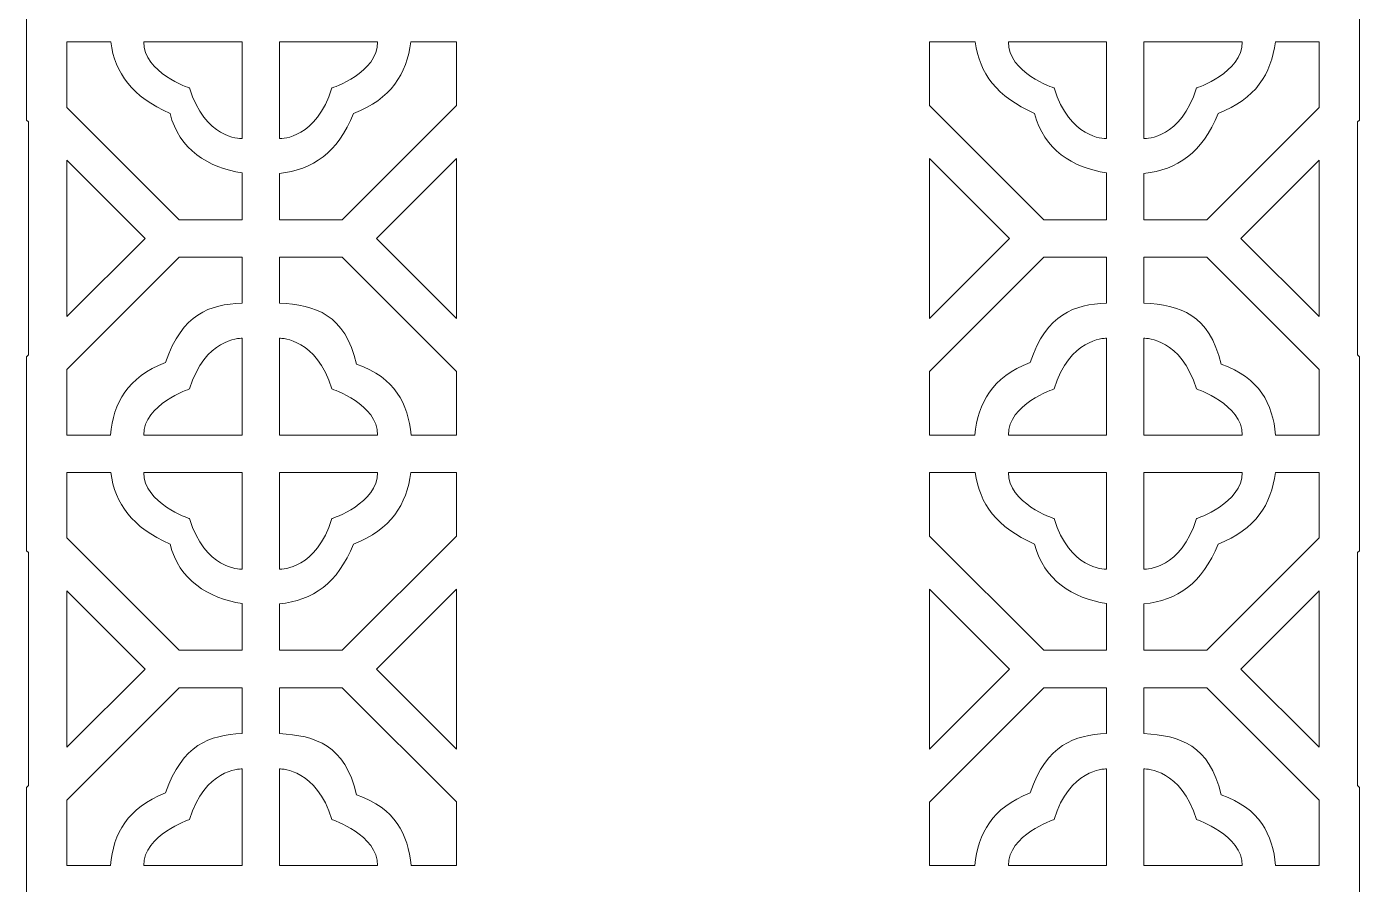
# Model space of a CAD drawing. Header units: centimetres. Extents: x -9.8 to 10.1, y -8.6 to 11.2.
# Drawn here: x 0.5 to 10.1, y 0.19 to 6.37 of the extents above; entities that cross this region are included whole.
import ezdxf

# ---------------------------------------------------------------- set-up
doc = ezdxf.new("R2010")
doc.units = ezdxf.units.CM
doc.header["$MEASUREMENT"] = 0
doc.layers.add('layer 1', color=7, linetype='Continuous')

msp = doc.modelspace()

# ---------------------------------------------------------------- linework, layer by layer
at = {"layer": 'layer 1', "color": 242, "lineweight": 9}
for points, knots in [([(0.51455, 11.18172), (0.51455, 11.18172), (1.4886, 11.18172), (1.4886, 11.18172), (1.4886, 11.18172), (1.4886, 11.18172), (1.4886, 11.18173), (1.4886, 11.18173), (1.4886, 11.18173), (1.4886, 11.18173), (2.05204, 11.18173), (2.05204, 11.18173), (2.05204, 11.18173), (2.05204, 11.18173), (2.32177, 11.18173), (2.32177, 11.18173), (2.32177, 11.18173), (2.32177, 11.18173), (2.88521, 11.18173), (2.88521, 11.18173), (2.88521, 11.18173), (2.88521, 11.18173), (2.88522, 11.18172), (2.88522, 11.18172), (2.88522, 11.18172), (2.88522, 11.18172), (4.60197, 11.18172), (4.60197, 11.18172), (4.60197, 11.18172), (4.60197, 11.18172), (4.60197, 11.18173), (4.60197, 11.18173), (4.60197, 11.18173), (4.60197, 11.18173), (5.16541, 11.18173), (5.16541, 11.18173), (5.16541, 11.18173), (5.16541, 11.18173), (5.43514, 11.18173), (5.43514, 11.18173), (5.43514, 11.18173), (5.43514, 11.18173), (5.99858, 11.18173), (5.99858, 11.18173), (5.99858, 11.18173), (5.99858, 11.18173), (5.99858, 11.18172), (5.99858, 11.18172), (5.99858, 11.18172), (5.99858, 11.18172), (7.71534, 11.18172), (7.71534, 11.18172), (7.71534, 11.18172), (7.71534, 11.18172), (7.71534, 11.18173), (7.71534, 11.18173), (7.71534, 11.18173), (7.71534, 11.18173), (8.27878, 11.18173), (8.27878, 11.18173), (8.27878, 11.18173), (8.27878, 11.18173), (8.54851, 11.18173), (8.54851, 11.18173), (8.54851, 11.18173), (8.54851, 11.18173), (9.11195, 11.18173), (9.11195, 11.18173), (9.11195, 11.18173), (9.11195, 11.18173), (9.11195, 11.18172), (9.11195, 11.18172), (9.11195, 11.18172), (9.11195, 11.18172), (10.086, 11.18172), (10.086, 11.18172), (10.086, 11.18172), (10.086, 11.18172), (10.086, 10.20767), (10.086, 10.20767), (10.086, 10.20767), (10.086, 10.20767), (10.0995, 10.19417), (10.0995, 10.19417), (10.0995, 10.19417), (10.0995, 10.19417), (10.0995, 9.63073), (10.0995, 9.63073), (10.0995, 9.63073), (10.0995, 9.63073), (10.0995, 9.361), (10.0995, 9.361), (10.0995, 9.361), (10.0995, 9.361), (10.0995, 8.79756), (10.0995, 8.79756), (10.0995, 8.79756), (10.0995, 8.79756), (10.086, 8.78406), (10.086, 8.78406), (10.086, 8.78406), (10.086, 8.78406), (10.086, 7.10481), (10.086, 7.10481), (10.086, 7.10481), (10.086, 7.10481), (10.0995, 7.09131), (10.0995, 7.09131), (10.0995, 7.09131), (10.0995, 7.09131), (10.0995, 6.52787), (10.0995, 6.52787), (10.0995, 6.52787), (10.0995, 6.52787), (10.0995, 6.25814), (10.0995, 6.25814), (10.0995, 6.25814), (10.0995, 6.25814), (10.0995, 5.6947), (10.0995, 5.6947), (10.0995, 5.6947), (10.0995, 5.6947), (10.086, 5.6812), (10.086, 5.6812), (10.086, 5.6812), (10.086, 5.6812), (10.086, 4.00194), (10.086, 4.00194), (10.086, 4.00194), (10.086, 4.00194), (10.0995, 3.98844), (10.0995, 3.98844), (10.0995, 3.98844), (10.0995, 3.98844), (10.0995, 3.425), (10.0995, 3.425), (10.0995, 3.425), (10.0995, 3.425), (10.0995, 3.15527), (10.0995, 3.15527), (10.0995, 3.15527), (10.0995, 3.15527), (10.0995, 2.59183), (10.0995, 2.59183), (10.0995, 2.59183), (10.0995, 2.59183), (10.086, 2.57833), (10.086, 2.57833), (10.086, 2.57833), (10.086, 2.57833), (10.086, 0.89908), (10.086, 0.89908), (10.086, 0.89908), (10.086, 0.89908), (10.0995, 0.88557), (10.0995, 0.88557), (10.0995, 0.88557), (10.0995, 0.88557), (10.0995, 0.32213), (10.0995, 0.32213), (10.0995, 0.32213), (10.0995, 0.32213), (10.0995, 0.05241), (10.0995, 0.05241), (10.0995, 0.05241), (10.0995, 0.05241), (10.0995, -0.51104), (10.0995, -0.51104), (10.0995, -0.51104), (10.0995, -0.51104), (10.086, -0.52454), (10.086, -0.52454), (10.086, -0.52454), (10.086, -0.52454), (10.086, -2.20379), (10.086, -2.20379), (10.086, -2.20379), (10.086, -2.20379), (10.0995, -2.21729), (10.0995, -2.21729), (10.0995, -2.21729), (10.0995, -2.21729), (10.0995, -2.78073), (10.0995, -2.78073), (10.0995, -2.78073), (10.0995, -2.78073), (10.0995, -3.05046), (10.0995, -3.05046), (10.0995, -3.05046), (10.0995, -3.05046), (10.0995, -3.6139), (10.0995, -3.6139), (10.0995, -3.6139), (10.0995, -3.6139), (10.086, -3.6274), (10.086, -3.6274), (10.086, -3.6274), (10.086, -3.6274), (10.086, -5.30666), (10.086, -5.30666), (10.086, -5.30666), (10.086, -5.30666), (10.0995, -5.32016), (10.0995, -5.32016), (10.0995, -5.32016), (10.0995, -5.32016), (10.0995, -5.8836), (10.0995, -5.8836), (10.0995, -5.8836), (10.0995, -5.8836), (10.0995, -6.15333), (10.0995, -6.15333), (10.0995, -6.15333), (10.0995, -6.15333), (10.0995, -6.71677), (10.0995, -6.71677), (10.0995, -6.71677), (10.0995, -6.71677), (10.086, -6.73027), (10.086, -6.73027), (10.086, -6.73027), (10.086, -6.73027), (10.086, -8.62127), (10.086, -8.62127), (10.086, -8.62127), (10.086, -8.62127), (0.51455, -8.62127), (0.51455, -8.62127), (0.51455, -8.62127), (0.51455, -8.62127), (0.51455, -6.73027), (0.51455, -6.73027), (0.51455, -6.73027), (0.51455, -6.73027), (0.50105, -6.71677), (0.50105, -6.71677), (0.50105, -6.71677), (0.50105, -6.71677), (0.50105, -6.15333), (0.50105, -6.15333), (0.50105, -6.15333), (0.50105, -6.15333), (0.50105, -5.8836), (0.50105, -5.8836), (0.50105, -5.8836), (0.50105, -5.8836), (0.50105, -5.32016), (0.50105, -5.32016), (0.50105, -5.32016), (0.50105, -5.32016), (0.51455, -5.30666), (0.51455, -5.30666), (0.51455, -5.30666), (0.51455, -5.30666), (0.51455, -3.6274), (0.51455, -3.6274), (0.51455, -3.6274), (0.51455, -3.6274), (0.50105, -3.6139), (0.50105, -3.6139), (0.50105, -3.6139), (0.50105, -3.6139), (0.50105, -3.05046), (0.50105, -3.05046), (0.50105, -3.05046), (0.50105, -3.05046), (0.50105, -2.78073), (0.50105, -2.78073), (0.50105, -2.78073), (0.50105, -2.78073), (0.50105, -2.21729), (0.50105, -2.21729), (0.50105, -2.21729), (0.50105, -2.21729), (0.51455, -2.20379), (0.51455, -2.20379), (0.51455, -2.20379), (0.51455, -2.20379), (0.51455, -0.52454), (0.51455, -0.52454), (0.51455, -0.52454), (0.51455, -0.52454), (0.50105, -0.51104), (0.50105, -0.51104), (0.50105, -0.51104), (0.50105, -0.51104), (0.50105, 0.05241), (0.50105, 0.05241), (0.50105, 0.05241), (0.50105, 0.05241), (0.50105, 0.32213), (0.50105, 0.32213), (0.50105, 0.32213), (0.50105, 0.32213), (0.50105, 0.88557), (0.50105, 0.88557), (0.50105, 0.88557), (0.50105, 0.88557), (0.51455, 0.89908), (0.51455, 0.89908), (0.51455, 0.89908), (0.51455, 0.89908), (0.51455, 2.57833), (0.51455, 2.57833), (0.51455, 2.57833), (0.51455, 2.57833), (0.50105, 2.59183), (0.50105, 2.59183), (0.50105, 2.59183), (0.50105, 2.59183), (0.50105, 3.15527), (0.50105, 3.15527), (0.50105, 3.15527), (0.50105, 3.15527), (0.50105, 3.425), (0.50105, 3.425), (0.50105, 3.425), (0.50105, 3.425), (0.50105, 3.98844), (0.50105, 3.98844), (0.50105, 3.98844), (0.50105, 3.98844), (0.51455, 4.00194), (0.51455, 4.00194), (0.51455, 4.00194), (0.51455, 4.00194), (0.51455, 5.6812), (0.51455, 5.6812), (0.51455, 5.6812), (0.51455, 5.6812), (0.50105, 5.6947), (0.50105, 5.6947), (0.50105, 5.6947), (0.50105, 5.6947), (0.50105, 6.25814), (0.50105, 6.25814), (0.50105, 6.25814), (0.50105, 6.25814), (0.50105, 6.52787), (0.50105, 6.52787), (0.50105, 6.52787), (0.50105, 6.52787), (0.50105, 7.09131), (0.50105, 7.09131), (0.50105, 7.09131), (0.50105, 7.09131), (0.51455, 7.10481), (0.51455, 7.10481), (0.51455, 7.10481), (0.51455, 7.10481), (0.51455, 8.78406), (0.51455, 8.78406), (0.51455, 8.78406), (0.51455, 8.78406), (0.50105, 8.79756), (0.50105, 8.79756), (0.50105, 8.79756), (0.50105, 8.79756), (0.50105, 9.361), (0.50105, 9.361), (0.50105, 9.361), (0.50105, 9.361), (0.50105, 9.63073), (0.50105, 9.63073), (0.50105, 9.63073), (0.50105, 9.63073), (0.50105, 10.19417), (0.50105, 10.19417), (0.50105, 10.19417), (0.50105, 10.19417), (0.51455, 10.20767), (0.51455, 10.20767), (0.51455, 10.20767), (0.51455, 10.20767), (0.51455, 11.18172), (0.51455, 11.18172)], [0, 0, 0, 0, 0.0105263, 0.0105263, 0.0105263, 0.0105263, 0.0210526, 0.0210526, 0.0210526, 0.0210526, 0.0315789, 0.0315789, 0.0315789, 0.0315789, 0.0421053, 0.0421053, 0.0421053, 0.0421053, 0.0526316, 0.0526316, 0.0526316, 0.0526316, 0.0631579, 0.0631579, 0.0631579, 0.0631579, 0.0736842, 0.0736842, 0.0736842, 0.0736842, 0.0842105, 0.0842105, 0.0842105, 0.0842105, 0.0947368, 0.0947368, 0.0947368, 0.0947368, 0.1052632, 0.1052632, 0.1052632, 0.1052632, 0.1157895, 0.1157895, 0.1157895, 0.1157895, 0.1263158, 0.1263158, 0.1263158, 0.1263158, 0.1368421, 0.1368421, 0.1368421, 0.1368421, 0.1473684, 0.1473684, 0.1473684, 0.1473684, 0.1578947, 0.1578947, 0.1578947, 0.1578947, 0.1684211, 0.1684211, 0.1684211, 0.1684211, 0.1789474, 0.1789474, 0.1789474, 0.1789474, 0.1894737, 0.1894737, 0.1894737, 0.1894737, 0.2, 0.2, 0.2, 0.2, 0.2105263, 0.2105263, 0.2105263, 0.2105263, 0.2210526, 0.2210526, 0.2210526, 0.2210526, 0.2315789, 0.2315789, 0.2315789, 0.2315789, 0.2421053, 0.2421053, 0.2421053, 0.2421053, 0.2526316, 0.2526316, 0.2526316, 0.2526316, 0.2631579, 0.2631579, 0.2631579, 0.2631579, 0.2736842, 0.2736842, 0.2736842, 0.2736842, 0.2842105, 0.2842105, 0.2842105, 0.2842105, 0.2947368, 0.2947368, 0.2947368, 0.2947368, 0.3052632, 0.3052632, 0.3052632, 0.3052632, 0.3157895, 0.3157895, 0.3157895, 0.3157895, 0.3263158, 0.3263158, 0.3263158, 0.3263158, 0.3368421, 0.3368421, 0.3368421, 0.3368421, 0.3473684, 0.3473684, 0.3473684, 0.3473684, 0.3578947, 0.3578947, 0.3578947, 0.3578947, 0.3684211, 0.3684211, 0.3684211, 0.3684211, 0.3789474, 0.3789474, 0.3789474, 0.3789474, 0.3894737, 0.3894737, 0.3894737, 0.3894737, 0.4, 0.4, 0.4, 0.4, 0.4105263, 0.4105263, 0.4105263, 0.4105263, 0.4210526, 0.4210526, 0.4210526, 0.4210526, 0.4315789, 0.4315789, 0.4315789, 0.4315789, 0.4421053, 0.4421053, 0.4421053, 0.4421053, 0.4526316, 0.4526316, 0.4526316, 0.4526316, 0.4631579, 0.4631579, 0.4631579, 0.4631579, 0.4736842, 0.4736842, 0.4736842, 0.4736842, 0.4842105, 0.4842105, 0.4842105, 0.4842105, 0.4947368, 0.4947368, 0.4947368, 0.4947368, 0.5052632, 0.5052632, 0.5052632, 0.5052632, 0.5157895, 0.5157895, 0.5157895, 0.5157895, 0.5263158, 0.5263158, 0.5263158, 0.5263158, 0.5368421, 0.5368421, 0.5368421, 0.5368421, 0.5473684, 0.5473684, 0.5473684, 0.5473684, 0.5578947, 0.5578947, 0.5578947, 0.5578947, 0.5684211, 0.5684211, 0.5684211, 0.5684211, 0.5789474, 0.5789474, 0.5789474, 0.5789474, 0.5894737, 0.5894737, 0.5894737, 0.5894737, 0.6, 0.6, 0.6, 0.6, 0.6105263, 0.6105263, 0.6105263, 0.6105263, 0.6210526, 0.6210526, 0.6210526, 0.6210526, 0.6315789, 0.6315789, 0.6315789, 0.6315789, 0.6421053, 0.6421053, 0.6421053, 0.6421053, 0.6526316, 0.6526316, 0.6526316, 0.6526316, 0.6631579, 0.6631579, 0.6631579, 0.6631579, 0.6736842, 0.6736842, 0.6736842, 0.6736842, 0.6842105, 0.6842105, 0.6842105, 0.6842105, 0.6947368, 0.6947368, 0.6947368, 0.6947368, 0.7052632, 0.7052632, 0.7052632, 0.7052632, 0.7157895, 0.7157895, 0.7157895, 0.7157895, 0.7263158, 0.7263158, 0.7263158, 0.7263158, 0.7368421, 0.7368421, 0.7368421, 0.7368421, 0.7473684, 0.7473684, 0.7473684, 0.7473684, 0.7578947, 0.7578947, 0.7578947, 0.7578947, 0.7684211, 0.7684211, 0.7684211, 0.7684211, 0.7789474, 0.7789474, 0.7789474, 0.7789474, 0.7894737, 0.7894737, 0.7894737, 0.7894737, 0.8, 0.8, 0.8, 0.8, 0.8105263, 0.8105263, 0.8105263, 0.8105263, 0.8210526, 0.8210526, 0.8210526, 0.8210526, 0.8315789, 0.8315789, 0.8315789, 0.8315789, 0.8421053, 0.8421053, 0.8421053, 0.8421053, 0.8526316, 0.8526316, 0.8526316, 0.8526316, 0.8631579, 0.8631579, 0.8631579, 0.8631579, 0.8736842, 0.8736842, 0.8736842, 0.8736842, 0.8842105, 0.8842105, 0.8842105, 0.8842105, 0.8947368, 0.8947368, 0.8947368, 0.8947368, 0.9052632, 0.9052632, 0.9052632, 0.9052632, 0.9157895, 0.9157895, 0.9157895, 0.9157895, 0.9263158, 0.9263158, 0.9263158, 0.9263158, 0.9368421, 0.9368421, 0.9368421, 0.9368421, 0.9473684, 0.9473684, 0.9473684, 0.9473684, 0.9578947, 0.9578947, 0.9578947, 0.9578947, 0.9684211, 0.9684211, 0.9684211, 0.9684211, 0.9789474, 0.9789474, 0.9789474, 0.9789474, 1, 1, 1, 1]), ([(2.05204, 4.97688), (2.05204, 4.97688), (1.60033, 4.97688), (1.60033, 4.97688), (1.60033, 4.97688), (1.60033, 4.97688), (0.79078, 5.78643), (0.79078, 5.78643), (0.79078, 5.78643), (0.79078, 5.78643), (0.79078, 6.25814), (0.79078, 6.25814), (0.79078, 6.25814), (0.79078, 6.25814), (1.10657, 6.25814), (1.10657, 6.25814), (1.10657, 6.25814), (1.13804, 6.02981), (1.25949, 5.86456), (1.53375, 5.74202), (1.53375, 5.74202), (1.59891, 5.48396), (1.8074, 5.35082), (2.05204, 5.31445), (2.05204, 5.31445), (2.05204, 5.31445), (2.05204, 4.97688), (2.05204, 4.97688)], [0, 0, 0, 0, 0.125, 0.125, 0.125, 0.125, 0.25, 0.25, 0.25, 0.25, 0.375, 0.375, 0.375, 0.375, 0.5, 0.5, 0.5, 0.5, 0.625, 0.625, 0.625, 0.625, 0.75, 0.75, 0.75, 0.75, 1, 1, 1, 1]), ([(2.05204, 6.25814), (2.05204, 6.25814), (1.34492, 6.25814), (1.34492, 6.25814), (1.34492, 6.25814), (1.34099, 6.03773), (1.67361, 5.92597), (1.67361, 5.92597), (1.67361, 5.92597), (1.78547, 5.56429), (2.03155, 5.56063), (2.05204, 5.56096), (2.05204, 5.56096), (2.05204, 5.56096), (2.05204, 6.25814), (2.05204, 6.25814)], [0, 0, 0, 0, 0.2, 0.2, 0.2, 0.2, 0.4, 0.4, 0.4, 0.4, 0.6, 0.6, 0.6, 0.6, 1, 1, 1, 1]), ([(3.59611, 5.79951), (3.59611, 5.79951), (3.59611, 6.25814), (3.59611, 6.25814), (3.59611, 6.25814), (3.59611, 6.25814), (3.26787, 6.25814), (3.26787, 6.25814), (3.26787, 6.25814), (3.23881, 6.0286), (3.1259, 5.84577), (2.85562, 5.74239), (2.85562, 5.74239), (2.74013, 5.45649), (2.56252, 5.338), (2.32177, 5.31051), (2.32177, 5.31051), (2.32177, 5.31051), (2.32177, 4.97688), (2.32177, 4.97688), (2.32177, 4.97688), (2.32177, 4.97688), (2.77349, 4.97688), (2.77349, 4.97688), (2.77349, 4.97688), (2.77349, 4.97688), (3.59611, 5.79951), (3.59611, 5.79951)], [0, 0, 0, 0, 0.125, 0.125, 0.125, 0.125, 0.25, 0.25, 0.25, 0.25, 0.375, 0.375, 0.375, 0.375, 0.5, 0.5, 0.5, 0.5, 0.625, 0.625, 0.625, 0.625, 0.75, 0.75, 0.75, 0.75, 1, 1, 1, 1]), ([(3.02887, 6.25814), (3.02887, 6.25814), (2.32177, 6.25814), (2.32177, 6.25814), (2.32177, 6.25814), (2.32177, 6.25814), (2.32177, 5.56096), (2.32177, 5.56096), (2.32177, 5.56096), (2.34245, 5.56063), (2.58837, 5.56445), (2.70018, 5.92597), (2.70018, 5.92597), (2.70018, 5.92597), (3.0328, 6.03773), (3.02887, 6.25814)], [0, 0, 0, 0, 0.2, 0.2, 0.2, 0.2, 0.4, 0.4, 0.4, 0.4, 0.6, 0.6, 0.6, 0.6, 1, 1, 1, 1]), ([(7.00444, 6.25814), (7.00444, 6.25814), (7.00444, 5.79951), (7.00444, 5.79951), (7.00444, 5.79951), (7.00444, 5.79951), (7.82706, 4.97688), (7.82706, 4.97688), (7.82706, 4.97688), (7.82706, 4.97688), (8.27878, 4.97688), (8.27878, 4.97688), (8.27878, 4.97688), (8.27878, 4.97688), (8.27878, 5.31445), (8.27878, 5.31445), (8.27878, 5.31445), (8.03414, 5.35082), (7.82564, 5.48396), (7.76048, 5.74202), (7.76048, 5.74202), (7.48622, 5.86456), (7.36477, 6.02981), (7.3333, 6.25814), (7.3333, 6.25814), (7.3333, 6.25814), (7.00444, 6.25814), (7.00444, 6.25814)], [0, 0, 0, 0, 0.125, 0.125, 0.125, 0.125, 0.25, 0.25, 0.25, 0.25, 0.375, 0.375, 0.375, 0.375, 0.5, 0.5, 0.5, 0.5, 0.625, 0.625, 0.625, 0.625, 0.75, 0.75, 0.75, 0.75, 1, 1, 1, 1]), ([(8.27878, 6.25814), (8.27878, 6.25814), (7.57165, 6.25814), (7.57165, 6.25814), (7.57165, 6.25814), (7.56772, 6.03773), (7.90034, 5.92597), (7.90034, 5.92597), (7.90034, 5.92597), (8.0122, 5.56429), (8.25829, 5.56063), (8.27878, 5.56096), (8.27878, 5.56096), (8.27878, 5.56096), (8.27878, 6.25814), (8.27878, 6.25814)], [0, 0, 0, 0, 0.2, 0.2, 0.2, 0.2, 0.4, 0.4, 0.4, 0.4, 0.6, 0.6, 0.6, 0.6, 1, 1, 1, 1]), ([(9.80977, 5.78643), (9.80977, 5.78643), (9.00022, 4.97688), (9.00022, 4.97688), (9.00022, 4.97688), (9.00022, 4.97688), (8.54851, 4.97688), (8.54851, 4.97688), (8.54851, 4.97688), (8.54851, 4.97688), (8.54851, 5.31051), (8.54851, 5.31051), (8.54851, 5.31051), (8.78926, 5.338), (8.96686, 5.45649), (9.08235, 5.74239), (9.08235, 5.74239), (9.35263, 5.84577), (9.46554, 6.0286), (9.49461, 6.25814), (9.49461, 6.25814), (9.49461, 6.25814), (9.80977, 6.25814), (9.80977, 6.25814), (9.80977, 6.25814), (9.80977, 6.25814), (9.80977, 5.78643), (9.80977, 5.78643)], [0, 0, 0, 0, 0.125, 0.125, 0.125, 0.125, 0.25, 0.25, 0.25, 0.25, 0.375, 0.375, 0.375, 0.375, 0.5, 0.5, 0.5, 0.5, 0.625, 0.625, 0.625, 0.625, 0.75, 0.75, 0.75, 0.75, 1, 1, 1, 1]), ([(9.2556, 6.25814), (9.2556, 6.25814), (8.54851, 6.25814), (8.54851, 6.25814), (8.54851, 6.25814), (8.54851, 6.25814), (8.54851, 5.56096), (8.54851, 5.56096), (8.54851, 5.56096), (8.56919, 5.56063), (8.81511, 5.56445), (8.92692, 5.92597), (8.92692, 5.92597), (8.92692, 5.92597), (9.25953, 6.03773), (9.2556, 6.25814)], [0, 0, 0, 0, 0.2, 0.2, 0.2, 0.2, 0.4, 0.4, 0.4, 0.4, 0.6, 0.6, 0.6, 0.6, 1, 1, 1, 1]), ([(0.79078, 5.40497), (0.79078, 5.40497), (1.35418, 4.84157), (1.35418, 4.84157), (1.35418, 4.84157), (1.35418, 4.84157), (0.79078, 4.27817), (0.79078, 4.27817), (0.79078, 4.27817), (0.79078, 4.27817), (0.79078, 5.40497), (0.79078, 5.40497)], [0, 0, 0, 0, 0.25, 0.25, 0.25, 0.25, 0.5, 0.5, 0.5, 0.5, 1, 1, 1, 1]), ([(3.59611, 4.26509), (3.59611, 4.26509), (3.59611, 5.41804), (3.59611, 5.41804), (3.59611, 5.41804), (3.59611, 5.41804), (3.01964, 4.84157), (3.01964, 4.84157), (3.01964, 4.84157), (3.01964, 4.84157), (3.59611, 4.26509), (3.59611, 4.26509)], [0, 0, 0, 0, 0.25, 0.25, 0.25, 0.25, 0.5, 0.5, 0.5, 0.5, 1, 1, 1, 1]), ([(7.00444, 5.41804), (7.00444, 5.41804), (7.00444, 4.26509), (7.00444, 4.26509), (7.00444, 4.26509), (7.00444, 4.26509), (7.58091, 4.84157), (7.58091, 4.84157), (7.58091, 4.84157), (7.58091, 4.84157), (7.00444, 5.41804), (7.00444, 5.41804)], [0, 0, 0, 0, 0.25, 0.25, 0.25, 0.25, 0.5, 0.5, 0.5, 0.5, 1, 1, 1, 1]), ([(9.80977, 4.27817), (9.80977, 4.27817), (9.24637, 4.84157), (9.24637, 4.84157), (9.24637, 4.84157), (9.24637, 4.84157), (9.80977, 5.40496), (9.80977, 5.40496), (9.80977, 5.40496), (9.80977, 5.40496), (9.80977, 4.27817), (9.80977, 4.27817)], [0, 0, 0, 0, 0.25, 0.25, 0.25, 0.25, 0.5, 0.5, 0.5, 0.5, 1, 1, 1, 1]), ([(0.79078, 3.89671), (0.79078, 3.89671), (1.60033, 4.70626), (1.60033, 4.70626), (1.60033, 4.70626), (1.60033, 4.70626), (2.05204, 4.70626), (2.05204, 4.70626), (2.05204, 4.70626), (2.05204, 4.70626), (2.05204, 4.37659), (2.05204, 4.37659), (2.05204, 4.37659), (1.81716, 4.3649), (1.62311, 4.30005), (1.50124, 3.94882), (1.50124, 3.94882), (1.22526, 3.83854), (1.12759, 3.66138), (1.10406, 3.425), (1.10406, 3.425), (1.10406, 3.425), (0.79078, 3.425), (0.79078, 3.425), (0.79078, 3.425), (0.79078, 3.425), (0.79078, 3.89671), (0.79078, 3.89671)], [0, 0, 0, 0, 0.125, 0.125, 0.125, 0.125, 0.25, 0.25, 0.25, 0.25, 0.375, 0.375, 0.375, 0.375, 0.5, 0.5, 0.5, 0.5, 0.625, 0.625, 0.625, 0.625, 0.75, 0.75, 0.75, 0.75, 1, 1, 1, 1]), ([(3.59611, 3.425), (3.59611, 3.425), (3.59611, 3.88363), (3.59611, 3.88363), (3.59611, 3.88363), (3.59611, 3.88363), (2.77349, 4.70626), (2.77349, 4.70626), (2.77349, 4.70626), (2.77349, 4.70626), (2.32177, 4.70626), (2.32177, 4.70626), (2.32177, 4.70626), (2.32177, 4.70626), (2.32177, 4.3764), (2.32177, 4.3764), (2.32177, 4.3764), (2.58103, 4.36355), (2.79374, 4.29326), (2.87713, 3.93548), (2.87713, 3.93548), (3.15704, 3.8376), (3.24777, 3.65022), (3.26987, 3.425), (3.26987, 3.425), (3.26987, 3.425), (3.59611, 3.425), (3.59611, 3.425)], [0, 0, 0, 0, 0.125, 0.125, 0.125, 0.125, 0.25, 0.25, 0.25, 0.25, 0.375, 0.375, 0.375, 0.375, 0.5, 0.5, 0.5, 0.5, 0.625, 0.625, 0.625, 0.625, 0.75, 0.75, 0.75, 0.75, 1, 1, 1, 1]), ([(7.00444, 3.88363), (7.00444, 3.88363), (7.00444, 3.425), (7.00444, 3.425), (7.00444, 3.425), (7.00444, 3.425), (7.33079, 3.425), (7.33079, 3.425), (7.33079, 3.425), (7.35433, 3.66138), (7.45199, 3.83854), (7.72797, 3.94882), (7.72797, 3.94882), (7.84984, 4.30005), (8.04389, 4.3649), (8.27878, 4.37659), (8.27878, 4.37659), (8.27878, 4.37659), (8.27878, 4.70626), (8.27878, 4.70626), (8.27878, 4.70626), (8.27878, 4.70626), (7.82706, 4.70626), (7.82706, 4.70626), (7.82706, 4.70626), (7.82706, 4.70626), (7.00444, 3.88363), (7.00444, 3.88363)], [0, 0, 0, 0, 0.125, 0.125, 0.125, 0.125, 0.25, 0.25, 0.25, 0.25, 0.375, 0.375, 0.375, 0.375, 0.5, 0.5, 0.5, 0.5, 0.625, 0.625, 0.625, 0.625, 0.75, 0.75, 0.75, 0.75, 1, 1, 1, 1]), ([(8.54851, 4.70626), (8.54851, 4.70626), (9.00022, 4.70626), (9.00022, 4.70626), (9.00022, 4.70626), (9.00022, 4.70626), (9.80977, 3.89671), (9.80977, 3.89671), (9.80977, 3.89671), (9.80977, 3.89671), (9.80977, 3.425), (9.80977, 3.425), (9.80977, 3.425), (9.80977, 3.425), (9.4966, 3.425), (9.4966, 3.425), (9.4966, 3.425), (9.47451, 3.65022), (9.38377, 3.8376), (9.10386, 3.93548), (9.10386, 3.93548), (9.02047, 4.29326), (8.80776, 4.36355), (8.54851, 4.3764), (8.54851, 4.3764), (8.54851, 4.3764), (8.54851, 4.70626), (8.54851, 4.70626)], [0, 0, 0, 0, 0.125, 0.125, 0.125, 0.125, 0.25, 0.25, 0.25, 0.25, 0.375, 0.375, 0.375, 0.375, 0.5, 0.5, 0.5, 0.5, 0.625, 0.625, 0.625, 0.625, 0.75, 0.75, 0.75, 0.75, 1, 1, 1, 1]), ([(1.34492, 3.425), (1.34492, 3.425), (2.05204, 3.425), (2.05204, 3.425), (2.05204, 3.425), (2.05204, 3.425), (2.05204, 4.12218), (2.05204, 4.12218), (2.05204, 4.12218), (2.03155, 4.12251), (1.78547, 4.11885), (1.67361, 3.75716), (1.67361, 3.75716), (1.67361, 3.75716), (1.34099, 3.6454), (1.34492, 3.425)], [0, 0, 0, 0, 0.2, 0.2, 0.2, 0.2, 0.4, 0.4, 0.4, 0.4, 0.6, 0.6, 0.6, 0.6, 1, 1, 1, 1]), ([(2.32177, 3.425), (2.32177, 3.425), (3.02886, 3.425), (3.02886, 3.425), (3.02886, 3.425), (3.03279, 3.6454), (2.70018, 3.75716), (2.70018, 3.75716), (2.70018, 3.75716), (2.58837, 4.11869), (2.34245, 4.12251), (2.32177, 4.12218), (2.32177, 4.12218), (2.32177, 4.12218), (2.32177, 3.425), (2.32177, 3.425)], [0, 0, 0, 0, 0.2, 0.2, 0.2, 0.2, 0.4, 0.4, 0.4, 0.4, 0.6, 0.6, 0.6, 0.6, 1, 1, 1, 1]), ([(7.57165, 3.425), (7.57165, 3.425), (8.27878, 3.425), (8.27878, 3.425), (8.27878, 3.425), (8.27878, 3.425), (8.27878, 4.12218), (8.27878, 4.12218), (8.27878, 4.12218), (8.25829, 4.12251), (8.0122, 4.11885), (7.90034, 3.75716), (7.90034, 3.75716), (7.90034, 3.75716), (7.56772, 3.6454), (7.57165, 3.425)], [0, 0, 0, 0, 0.2, 0.2, 0.2, 0.2, 0.4, 0.4, 0.4, 0.4, 0.6, 0.6, 0.6, 0.6, 1, 1, 1, 1]), ([(8.54851, 3.425), (8.54851, 3.425), (9.25559, 3.425), (9.25559, 3.425), (9.25559, 3.425), (9.25952, 3.6454), (8.92692, 3.75716), (8.92692, 3.75716), (8.92692, 3.75716), (8.81511, 4.11869), (8.56919, 4.12251), (8.54851, 4.12218), (8.54851, 4.12218), (8.54851, 4.12218), (8.54851, 3.425), (8.54851, 3.425)], [0, 0, 0, 0, 0.2, 0.2, 0.2, 0.2, 0.4, 0.4, 0.4, 0.4, 0.6, 0.6, 0.6, 0.6, 1, 1, 1, 1]), ([(2.05204, 1.87401), (2.05204, 1.87401), (1.60033, 1.87401), (1.60033, 1.87401), (1.60033, 1.87401), (1.60033, 1.87401), (0.79078, 2.68356), (0.79078, 2.68356), (0.79078, 2.68356), (0.79078, 2.68356), (0.79078, 3.15527), (0.79078, 3.15527), (0.79078, 3.15527), (0.79078, 3.15527), (1.10657, 3.15527), (1.10657, 3.15527), (1.10657, 3.15527), (1.13804, 2.92694), (1.25949, 2.76169), (1.53375, 2.63916), (1.53375, 2.63916), (1.59891, 2.38109), (1.8074, 2.24796), (2.05204, 2.21159), (2.05204, 2.21159), (2.05204, 2.21159), (2.05204, 1.87401), (2.05204, 1.87401)], [0, 0, 0, 0, 0.125, 0.125, 0.125, 0.125, 0.25, 0.25, 0.25, 0.25, 0.375, 0.375, 0.375, 0.375, 0.5, 0.5, 0.5, 0.5, 0.625, 0.625, 0.625, 0.625, 0.75, 0.75, 0.75, 0.75, 1, 1, 1, 1]), ([(2.05204, 3.15527), (2.05204, 3.15527), (1.34492, 3.15527), (1.34492, 3.15527), (1.34492, 3.15527), (1.34099, 2.93487), (1.67361, 2.82311), (1.67361, 2.82311), (1.67361, 2.82311), (1.78547, 2.46142), (2.03155, 2.45776), (2.05204, 2.45809), (2.05204, 2.45809), (2.05204, 2.45809), (2.05204, 3.15527), (2.05204, 3.15527)], [0, 0, 0, 0, 0.2, 0.2, 0.2, 0.2, 0.4, 0.4, 0.4, 0.4, 0.6, 0.6, 0.6, 0.6, 1, 1, 1, 1]), ([(3.59611, 2.69664), (3.59611, 2.69664), (3.59611, 3.15527), (3.59611, 3.15527), (3.59611, 3.15527), (3.59611, 3.15527), (3.26787, 3.15527), (3.26787, 3.15527), (3.26787, 3.15527), (3.23881, 2.92573), (3.1259, 2.7429), (2.85562, 2.63952), (2.85562, 2.63952), (2.74013, 2.35363), (2.56252, 2.23513), (2.32177, 2.20764), (2.32177, 2.20764), (2.32177, 2.20764), (2.32177, 1.87401), (2.32177, 1.87401), (2.32177, 1.87401), (2.32177, 1.87401), (2.77349, 1.87401), (2.77349, 1.87401), (2.77349, 1.87401), (2.77349, 1.87401), (3.59611, 2.69664), (3.59611, 2.69664)], [0, 0, 0, 0, 0.125, 0.125, 0.125, 0.125, 0.25, 0.25, 0.25, 0.25, 0.375, 0.375, 0.375, 0.375, 0.5, 0.5, 0.5, 0.5, 0.625, 0.625, 0.625, 0.625, 0.75, 0.75, 0.75, 0.75, 1, 1, 1, 1]), ([(3.02887, 3.15527), (3.02887, 3.15527), (2.32177, 3.15527), (2.32177, 3.15527), (2.32177, 3.15527), (2.32177, 3.15527), (2.32177, 2.45809), (2.32177, 2.45809), (2.32177, 2.45809), (2.34245, 2.45777), (2.58837, 2.46158), (2.70018, 2.82311), (2.70018, 2.82311), (2.70018, 2.82311), (3.0328, 2.93487), (3.02887, 3.15527)], [0, 0, 0, 0, 0.2, 0.2, 0.2, 0.2, 0.4, 0.4, 0.4, 0.4, 0.6, 0.6, 0.6, 0.6, 1, 1, 1, 1]), ([(7.00444, 3.15527), (7.00444, 3.15527), (7.00444, 2.69664), (7.00444, 2.69664), (7.00444, 2.69664), (7.00444, 2.69664), (7.82706, 1.87401), (7.82706, 1.87401), (7.82706, 1.87401), (7.82706, 1.87401), (8.27878, 1.87401), (8.27878, 1.87401), (8.27878, 1.87401), (8.27878, 1.87401), (8.27878, 2.21159), (8.27878, 2.21159), (8.27878, 2.21159), (8.03414, 2.24796), (7.82564, 2.38109), (7.76048, 2.63916), (7.76048, 2.63916), (7.48622, 2.76169), (7.36477, 2.92694), (7.3333, 3.15527), (7.3333, 3.15527), (7.3333, 3.15527), (7.00444, 3.15527), (7.00444, 3.15527)], [0, 0, 0, 0, 0.125, 0.125, 0.125, 0.125, 0.25, 0.25, 0.25, 0.25, 0.375, 0.375, 0.375, 0.375, 0.5, 0.5, 0.5, 0.5, 0.625, 0.625, 0.625, 0.625, 0.75, 0.75, 0.75, 0.75, 1, 1, 1, 1]), ([(8.27878, 3.15527), (8.27878, 3.15527), (7.57165, 3.15527), (7.57165, 3.15527), (7.57165, 3.15527), (7.56772, 2.93487), (7.90034, 2.82311), (7.90034, 2.82311), (7.90034, 2.82311), (8.0122, 2.46142), (8.25829, 2.45776), (8.27878, 2.45809), (8.27878, 2.45809), (8.27878, 2.45809), (8.27878, 3.15527), (8.27878, 3.15527)], [0, 0, 0, 0, 0.2, 0.2, 0.2, 0.2, 0.4, 0.4, 0.4, 0.4, 0.6, 0.6, 0.6, 0.6, 1, 1, 1, 1]), ([(9.80977, 2.68356), (9.80977, 2.68356), (9.00022, 1.87401), (9.00022, 1.87401), (9.00022, 1.87401), (9.00022, 1.87401), (8.54851, 1.87401), (8.54851, 1.87401), (8.54851, 1.87401), (8.54851, 1.87401), (8.54851, 2.20764), (8.54851, 2.20764), (8.54851, 2.20764), (8.78926, 2.23513), (8.96686, 2.35363), (9.08235, 2.63952), (9.08235, 2.63952), (9.35263, 2.7429), (9.46554, 2.92573), (9.49461, 3.15527), (9.49461, 3.15527), (9.49461, 3.15527), (9.80977, 3.15527), (9.80977, 3.15527), (9.80977, 3.15527), (9.80977, 3.15527), (9.80977, 2.68356), (9.80977, 2.68356)], [0, 0, 0, 0, 0.125, 0.125, 0.125, 0.125, 0.25, 0.25, 0.25, 0.25, 0.375, 0.375, 0.375, 0.375, 0.5, 0.5, 0.5, 0.5, 0.625, 0.625, 0.625, 0.625, 0.75, 0.75, 0.75, 0.75, 1, 1, 1, 1]), ([(9.2556, 3.15527), (9.2556, 3.15527), (8.54851, 3.15527), (8.54851, 3.15527), (8.54851, 3.15527), (8.54851, 3.15527), (8.54851, 2.45809), (8.54851, 2.45809), (8.54851, 2.45809), (8.56919, 2.45777), (8.81511, 2.46158), (8.92692, 2.82311), (8.92692, 2.82311), (8.92692, 2.82311), (9.25953, 2.93487), (9.2556, 3.15527)], [0, 0, 0, 0, 0.2, 0.2, 0.2, 0.2, 0.4, 0.4, 0.4, 0.4, 0.6, 0.6, 0.6, 0.6, 1, 1, 1, 1]), ([(3.59611, 1.16223), (3.59611, 1.16223), (3.59611, 2.31518), (3.59611, 2.31518), (3.59611, 2.31518), (3.59611, 2.31518), (3.01964, 1.7387), (3.01964, 1.7387), (3.01964, 1.7387), (3.01964, 1.7387), (3.59611, 1.16223), (3.59611, 1.16223)], [0, 0, 0, 0, 0.25, 0.25, 0.25, 0.25, 0.5, 0.5, 0.5, 0.5, 1, 1, 1, 1]), ([(7.00444, 2.31518), (7.00444, 2.31518), (7.00444, 1.16223), (7.00444, 1.16223), (7.00444, 1.16223), (7.00444, 1.16223), (7.58091, 1.7387), (7.58091, 1.7387), (7.58091, 1.7387), (7.58091, 1.7387), (7.00444, 2.31518), (7.00444, 2.31518)], [0, 0, 0, 0, 0.25, 0.25, 0.25, 0.25, 0.5, 0.5, 0.5, 0.5, 1, 1, 1, 1]), ([(0.79078, 2.3021), (0.79078, 2.3021), (1.35418, 1.7387), (1.35418, 1.7387), (1.35418, 1.7387), (1.35418, 1.7387), (0.79078, 1.17531), (0.79078, 1.17531), (0.79078, 1.17531), (0.79078, 1.17531), (0.79078, 2.3021), (0.79078, 2.3021)], [0, 0, 0, 0, 0.25, 0.25, 0.25, 0.25, 0.5, 0.5, 0.5, 0.5, 1, 1, 1, 1]), ([(9.80977, 1.17531), (9.80977, 1.17531), (9.24637, 1.7387), (9.24637, 1.7387), (9.24637, 1.7387), (9.24637, 1.7387), (9.80977, 2.3021), (9.80977, 2.3021), (9.80977, 2.3021), (9.80977, 2.3021), (9.80977, 1.17531), (9.80977, 1.17531)], [0, 0, 0, 0, 0.25, 0.25, 0.25, 0.25, 0.5, 0.5, 0.5, 0.5, 1, 1, 1, 1]), ([(0.79078, 0.79384), (0.79078, 0.79384), (1.60033, 1.60339), (1.60033, 1.60339), (1.60033, 1.60339), (1.60033, 1.60339), (2.05204, 1.60339), (2.05204, 1.60339), (2.05204, 1.60339), (2.05204, 1.60339), (2.05204, 1.27373), (2.05204, 1.27373), (2.05204, 1.27373), (1.81716, 1.26203), (1.62311, 1.19718), (1.50124, 0.84595), (1.50124, 0.84595), (1.22526, 0.73568), (1.12759, 0.55852), (1.10406, 0.32213), (1.10406, 0.32213), (1.10406, 0.32213), (0.79078, 0.32213), (0.79078, 0.32213), (0.79078, 0.32213), (0.79078, 0.32213), (0.79078, 0.79384), (0.79078, 0.79384)], [0, 0, 0, 0, 0.125, 0.125, 0.125, 0.125, 0.25, 0.25, 0.25, 0.25, 0.375, 0.375, 0.375, 0.375, 0.5, 0.5, 0.5, 0.5, 0.625, 0.625, 0.625, 0.625, 0.75, 0.75, 0.75, 0.75, 1, 1, 1, 1]), ([(3.59611, 0.32213), (3.59611, 0.32213), (3.59611, 0.78077), (3.59611, 0.78077), (3.59611, 0.78077), (3.59611, 0.78077), (2.77349, 1.60339), (2.77349, 1.60339), (2.77349, 1.60339), (2.77349, 1.60339), (2.32177, 1.60339), (2.32177, 1.60339), (2.32177, 1.60339), (2.32177, 1.60339), (2.32177, 1.27353), (2.32177, 1.27353), (2.32177, 1.27353), (2.58103, 1.26069), (2.79374, 1.19039), (2.87713, 0.83262), (2.87713, 0.83262), (3.15704, 0.73474), (3.24777, 0.54735), (3.26987, 0.32213), (3.26987, 0.32213), (3.26987, 0.32213), (3.59611, 0.32213), (3.59611, 0.32213)], [0, 0, 0, 0, 0.125, 0.125, 0.125, 0.125, 0.25, 0.25, 0.25, 0.25, 0.375, 0.375, 0.375, 0.375, 0.5, 0.5, 0.5, 0.5, 0.625, 0.625, 0.625, 0.625, 0.75, 0.75, 0.75, 0.75, 1, 1, 1, 1]), ([(7.00444, 0.78076), (7.00444, 0.78076), (7.00444, 0.32213), (7.00444, 0.32213), (7.00444, 0.32213), (7.00444, 0.32213), (7.33079, 0.32213), (7.33079, 0.32213), (7.33079, 0.32213), (7.35433, 0.55852), (7.45199, 0.73568), (7.72797, 0.84595), (7.72797, 0.84595), (7.84984, 1.19718), (8.04389, 1.26203), (8.27878, 1.27373), (8.27878, 1.27373), (8.27878, 1.27373), (8.27878, 1.60339), (8.27878, 1.60339), (8.27878, 1.60339), (8.27878, 1.60339), (7.82706, 1.60339), (7.82706, 1.60339), (7.82706, 1.60339), (7.82706, 1.60339), (7.00444, 0.78076), (7.00444, 0.78076)], [0, 0, 0, 0, 0.125, 0.125, 0.125, 0.125, 0.25, 0.25, 0.25, 0.25, 0.375, 0.375, 0.375, 0.375, 0.5, 0.5, 0.5, 0.5, 0.625, 0.625, 0.625, 0.625, 0.75, 0.75, 0.75, 0.75, 1, 1, 1, 1]), ([(8.54851, 1.60339), (8.54851, 1.60339), (9.00022, 1.60339), (9.00022, 1.60339), (9.00022, 1.60339), (9.00022, 1.60339), (9.80977, 0.79384), (9.80977, 0.79384), (9.80977, 0.79384), (9.80977, 0.79384), (9.80977, 0.32213), (9.80977, 0.32213), (9.80977, 0.32213), (9.80977, 0.32213), (9.4966, 0.32213), (9.4966, 0.32213), (9.4966, 0.32213), (9.47451, 0.54735), (9.38377, 0.73474), (9.10386, 0.83262), (9.10386, 0.83262), (9.02047, 1.19039), (8.80776, 1.26069), (8.54851, 1.27353), (8.54851, 1.27353), (8.54851, 1.27353), (8.54851, 1.60339), (8.54851, 1.60339)], [0, 0, 0, 0, 0.125, 0.125, 0.125, 0.125, 0.25, 0.25, 0.25, 0.25, 0.375, 0.375, 0.375, 0.375, 0.5, 0.5, 0.5, 0.5, 0.625, 0.625, 0.625, 0.625, 0.75, 0.75, 0.75, 0.75, 1, 1, 1, 1]), ([(1.34492, 0.32213), (1.34492, 0.32213), (2.05204, 0.32213), (2.05204, 0.32213), (2.05204, 0.32213), (2.05204, 0.32213), (2.05204, 1.01932), (2.05204, 1.01932), (2.05204, 1.01932), (2.03155, 1.01965), (1.78547, 1.01598), (1.67361, 0.6543), (1.67361, 0.6543), (1.67361, 0.6543), (1.34099, 0.54254), (1.34492, 0.32213)], [0, 0, 0, 0, 0.2, 0.2, 0.2, 0.2, 0.4, 0.4, 0.4, 0.4, 0.6, 0.6, 0.6, 0.6, 1, 1, 1, 1]), ([(2.32177, 0.32213), (2.32177, 0.32213), (3.02886, 0.32213), (3.02886, 0.32213), (3.02886, 0.32213), (3.03279, 0.54254), (2.70018, 0.6543), (2.70018, 0.6543), (2.70018, 0.6543), (2.58837, 1.01582), (2.34245, 1.01964), (2.32177, 1.01932), (2.32177, 1.01932), (2.32177, 1.01932), (2.32177, 0.32213), (2.32177, 0.32213)], [0, 0, 0, 0, 0.2, 0.2, 0.2, 0.2, 0.4, 0.4, 0.4, 0.4, 0.6, 0.6, 0.6, 0.6, 1, 1, 1, 1]), ([(7.57165, 0.32213), (7.57165, 0.32213), (8.27878, 0.32213), (8.27878, 0.32213), (8.27878, 0.32213), (8.27878, 0.32213), (8.27878, 1.01932), (8.27878, 1.01932), (8.27878, 1.01932), (8.25829, 1.01965), (8.0122, 1.01598), (7.90034, 0.6543), (7.90034, 0.6543), (7.90034, 0.6543), (7.56772, 0.54254), (7.57165, 0.32213)], [0, 0, 0, 0, 0.2, 0.2, 0.2, 0.2, 0.4, 0.4, 0.4, 0.4, 0.6, 0.6, 0.6, 0.6, 1, 1, 1, 1]), ([(8.54851, 0.32213), (8.54851, 0.32213), (9.25559, 0.32213), (9.25559, 0.32213), (9.25559, 0.32213), (9.25952, 0.54254), (8.92692, 0.6543), (8.92692, 0.6543), (8.92692, 0.6543), (8.81511, 1.01582), (8.56919, 1.01964), (8.54851, 1.01932), (8.54851, 1.01932), (8.54851, 1.01932), (8.54851, 0.32213), (8.54851, 0.32213)], [0, 0, 0, 0, 0.2, 0.2, 0.2, 0.2, 0.4, 0.4, 0.4, 0.4, 0.6, 0.6, 0.6, 0.6, 1, 1, 1, 1])]:
    msp.add_open_spline(points, degree=3, knots=knots, dxfattribs=at)

doc.saveas('drawing.dxf')
